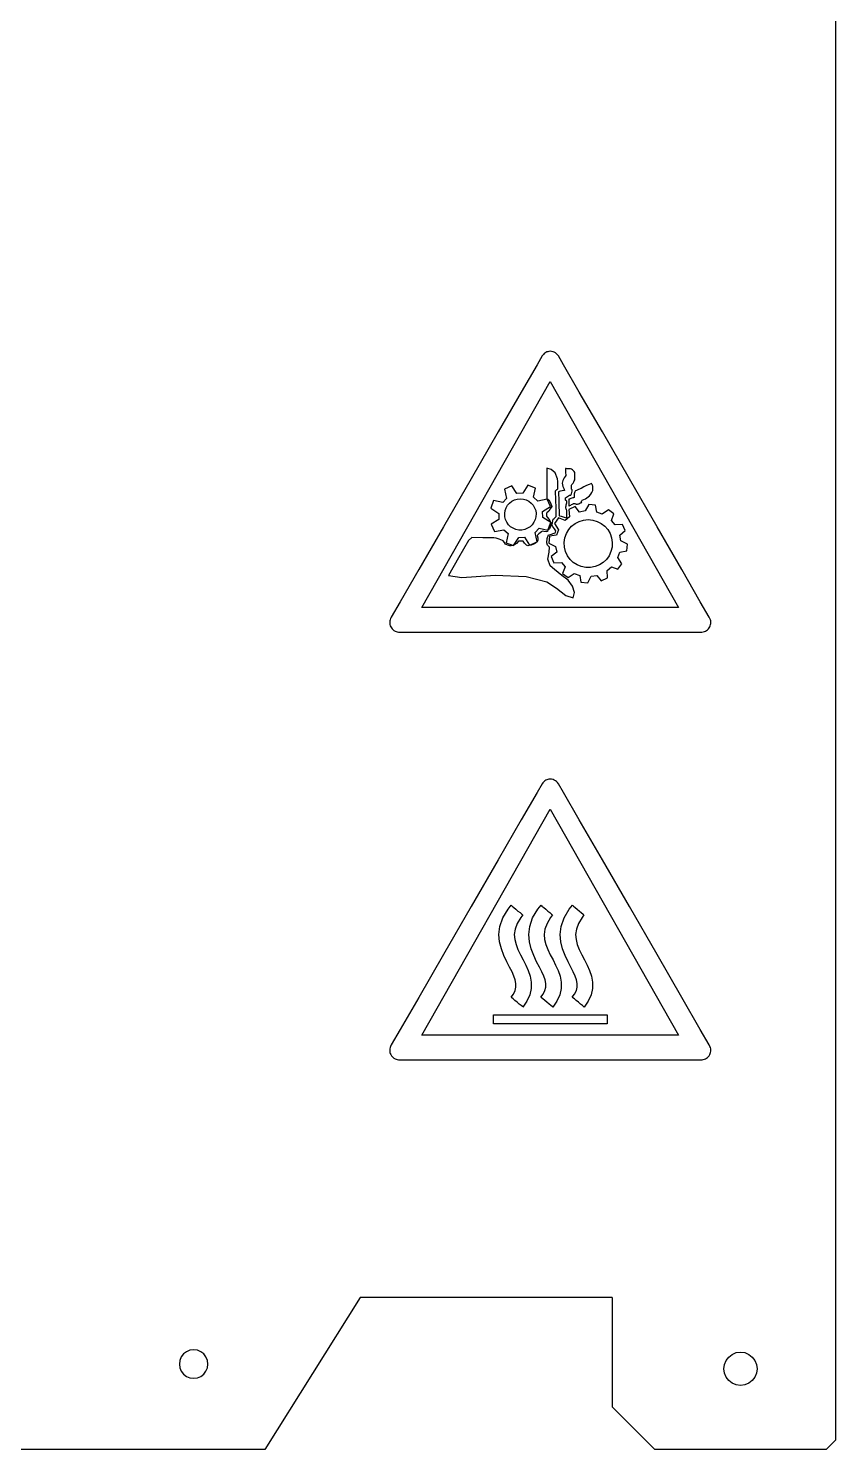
# Model space of a CAD drawing. Header units: metres. Extents: x 1010 to 1354, y 2481 to 2780.
# Drawn here: x 1269 to 1353.8, y 2481.2 to 2630.7 of the extents above; entities that cross this region are included whole.
import ezdxf

# ---------------------------------------------------------------- set-up
doc = ezdxf.new("R2010")
doc.units = ezdxf.units.M

msp = doc.modelspace()

# ---------------------------------------------------------------- linework, layer by layer
at = {"layer": 'COMPONENT3'}
for p, q in [((1321.69, 2536.28, 0), (1321.99, 2537.17, 0)), ((1321.99, 2537.17, 0), (1322.54, 2538.1, 0)), ((1322.54, 2538.1, 0), (1322.87, 2538.5, 0)), ((1322.87, 2538.5, 0), (1322.97, 2538.41, 0)), ((1322.97, 2538.41, 0), (1323.15, 2538.27, 0)), ((1323.15, 2538.27, 0), (1323.36, 2538.09, 0)), ((1323.36, 2538.09, 0), (1323.59, 2537.9, 0)), ((1323.88, 2537.2, 0), (1323.5, 2536.58, 0)), ((1323.59, 2537.9, 0), (1323.81, 2537.73, 0)), ((1323.81, 2537.73, 0), (1323.98, 2537.58, 0)), ((1324.08, 2537.5, 0), (1323.88, 2537.2, 0)), ((1323.98, 2537.58, 0), (1324.08, 2537.5, 0)), ((1321.59, 2535.44, 0), (1321.69, 2536.28, 0)), ((1323.28, 2535.99, 0), (1323.2, 2535.44, 0)), ((1323.5, 2536.58, 0), (1323.28, 2535.99, 0)), ((1321.65, 2534.65, 0), (1321.59, 2535.44, 0)), ((1321.83, 2533.91, 0), (1321.65, 2534.65, 0)), ((1323.2, 2535.44, 0), (1323.24, 2534.9, 0)), ((1323.24, 2534.9, 0), (1323.38, 2534.37, 0)), ((1323.38, 2534.37, 0), (1323.59, 2533.84, 0)), ((1322.1, 2533.22, 0), (1321.83, 2533.91, 0)), ((1322.41, 2532.57, 0), (1322.1, 2533.22, 0)), ((1322.71, 2532, 0), (1322.41, 2532.57, 0)), ((1323.59, 2533.84, 0), (1323.85, 2533.3, 0)), ((1323.85, 2533.3, 0), (1324.14, 2532.75, 0)), ((1324.14, 2532.75, 0), (1324.41, 2532.2, 0)), ((1322.95, 2531.5, 0), (1322.71, 2532, 0)), ((1323.15, 2531.06, 0), (1322.95, 2531.5, 0)), ((1324.41, 2532.2, 0), (1324.67, 2531.63, 0)), ((1324.67, 2531.63, 0), (1324.87, 2531.03, 0)), ((1323.3, 2530.65, 0), (1323.15, 2531.06, 0)), ((1323.28, 2529.53, 0), (1323.37, 2529.89, 0)), ((1323.37, 2530.26, 0), (1323.3, 2530.65, 0)), ((1323.37, 2529.89, 0), (1323.37, 2530.26, 0)), ((1324.99, 2529.76, 0), (1324.84, 2529.09, 0)), ((1324.87, 2531.03, 0), (1324.98, 2530.41, 0)), ((1324.98, 2530.41, 0), (1324.99, 2529.76, 0)), ((1322.86, 2528.83, 0), (1323.1, 2529.16, 0)), ((1322.92, 2528.78, 0), (1322.86, 2528.83, 0)), ((1323.07, 2528.65, 0), (1322.92, 2528.78, 0)), ((1323.27, 2528.49, 0), (1323.07, 2528.65, 0)), ((1323.1, 2529.16, 0), (1323.28, 2529.53, 0)), ((1323.49, 2528.3, 0), (1323.27, 2528.49, 0)), ((1323.72, 2528.11, 0), (1323.49, 2528.3, 0)), ((1323.91, 2527.95, 0), (1323.72, 2528.11, 0)), ((1324.53, 2528.4, 0), (1324.1, 2527.79, 0)), ((1324.84, 2529.09, 0), (1324.53, 2528.4, 0)), ((1324.05, 2527.84, 0), (1323.91, 2527.95, 0)), ((1324.1, 2527.79, 0), (1324.05, 2527.84, 0))]:
    msp.add_line(p, q, dxfattribs=at)
at = {"layer": 'COMPONENT4'}
for p, q in [((1325, 2536.28, 0), (1325.3, 2537.17, 0)), ((1325.3, 2537.17, 0), (1325.84, 2538.1, 0)), ((1325.84, 2538.1, 0), (1326.18, 2538.5, 0)), ((1326.18, 2538.5, 0), (1326.28, 2538.41, 0)), ((1326.28, 2538.41, 0), (1326.45, 2538.27, 0)), ((1326.45, 2538.27, 0), (1326.67, 2538.09, 0)), ((1326.67, 2538.09, 0), (1326.9, 2537.9, 0)), ((1327.19, 2537.2, 0), (1326.81, 2536.58, 0)), ((1326.9, 2537.9, 0), (1327.11, 2537.73, 0)), ((1327.11, 2537.73, 0), (1327.29, 2537.58, 0)), ((1327.39, 2537.5, 0), (1327.19, 2537.2, 0)), ((1327.29, 2537.58, 0), (1327.39, 2537.5, 0)), ((1324.89, 2535.44, 0), (1325, 2536.28, 0)), ((1326.59, 2535.99, 0), (1326.51, 2535.44, 0)), ((1326.81, 2536.58, 0), (1326.59, 2535.99, 0)), ((1324.96, 2534.65, 0), (1324.89, 2535.44, 0)), ((1325.14, 2533.91, 0), (1324.96, 2534.65, 0)), ((1326.51, 2535.44, 0), (1326.55, 2534.9, 0)), ((1326.55, 2534.9, 0), (1326.68, 2534.37, 0)), ((1326.68, 2534.37, 0), (1326.89, 2533.84, 0)), ((1325.4, 2533.22, 0), (1325.14, 2533.91, 0)), ((1325.71, 2532.57, 0), (1325.4, 2533.22, 0)), ((1326.01, 2532, 0), (1325.71, 2532.57, 0)), ((1326.89, 2533.84, 0), (1327.16, 2533.3, 0)), ((1327.16, 2533.3, 0), (1327.44, 2532.75, 0)), ((1327.44, 2532.75, 0), (1327.72, 2532.2, 0)), ((1326.26, 2531.5, 0), (1326.01, 2532, 0)), ((1326.46, 2531.06, 0), (1326.26, 2531.5, 0)), ((1327.72, 2532.2, 0), (1327.97, 2531.63, 0)), ((1327.97, 2531.63, 0), (1328.17, 2531.03, 0)), ((1326.6, 2530.65, 0), (1326.46, 2531.06, 0)), ((1326.59, 2529.53, 0), (1326.67, 2529.89, 0)), ((1326.68, 2530.26, 0), (1326.6, 2530.65, 0)), ((1326.67, 2529.89, 0), (1326.68, 2530.26, 0)), ((1328.29, 2529.76, 0), (1328.15, 2529.09, 0)), ((1328.17, 2531.03, 0), (1328.29, 2530.41, 0)), ((1328.29, 2530.41, 0), (1328.29, 2529.76, 0)), ((1326.16, 2528.83, 0), (1326.4, 2529.16, 0)), ((1326.23, 2528.78, 0), (1326.16, 2528.83, 0)), ((1326.38, 2528.65, 0), (1326.23, 2528.78, 0)), ((1326.57, 2528.49, 0), (1326.38, 2528.65, 0)), ((1326.4, 2529.16, 0), (1326.59, 2529.53, 0)), ((1326.8, 2528.3, 0), (1326.57, 2528.49, 0)), ((1327.02, 2528.11, 0), (1326.8, 2528.3, 0)), ((1327.22, 2527.95, 0), (1327.02, 2528.11, 0)), ((1327.84, 2528.4, 0), (1327.4, 2527.79, 0)), ((1328.15, 2529.09, 0), (1327.84, 2528.4, 0)), ((1327.35, 2527.84, 0), (1327.22, 2527.95, 0)), ((1327.4, 2527.79, 0), (1327.35, 2527.84, 0))]:
    msp.add_line(p, q, dxfattribs=at)
at = {"layer": 'COMPONENT7'}
for p, q in [((1318.55, 2536.28, 0), (1318.85, 2537.17, 0)), ((1318.85, 2537.17, 0), (1319.4, 2538.1, 0)), ((1319.4, 2538.1, 0), (1319.73, 2538.5, 0)), ((1319.73, 2538.5, 0), (1319.84, 2538.41, 0)), ((1319.84, 2538.41, 0), (1320.01, 2538.27, 0)), ((1320.01, 2538.27, 0), (1320.23, 2538.09, 0)), ((1320.23, 2538.09, 0), (1320.45, 2537.9, 0)), ((1320.75, 2537.2, 0), (1320.36, 2536.58, 0)), ((1320.45, 2537.9, 0), (1320.67, 2537.73, 0)), ((1320.67, 2537.73, 0), (1320.84, 2537.58, 0)), ((1320.95, 2537.5, 0), (1320.75, 2537.2, 0)), ((1320.84, 2537.58, 0), (1320.95, 2537.5, 0)), ((1318.45, 2535.44, 0), (1318.55, 2536.28, 0)), ((1320.14, 2535.99, 0), (1320.06, 2535.44, 0)), ((1320.36, 2536.58, 0), (1320.14, 2535.99, 0)), ((1318.51, 2534.65, 0), (1318.45, 2535.44, 0)), ((1318.7, 2533.91, 0), (1318.51, 2534.65, 0)), ((1320.06, 2535.44, 0), (1320.1, 2534.9, 0)), ((1320.1, 2534.9, 0), (1320.24, 2534.37, 0)), ((1320.24, 2534.37, 0), (1320.45, 2533.84, 0)), ((1318.96, 2533.22, 0), (1318.7, 2533.91, 0)), ((1319.27, 2532.57, 0), (1318.96, 2533.22, 0)), ((1319.57, 2532, 0), (1319.27, 2532.57, 0)), ((1320.45, 2533.84, 0), (1320.71, 2533.3, 0)), ((1320.71, 2533.3, 0), (1321, 2532.75, 0)), ((1321, 2532.75, 0), (1321.28, 2532.2, 0)), ((1319.82, 2531.5, 0), (1319.57, 2532, 0)), ((1320.02, 2531.06, 0), (1319.82, 2531.5, 0)), ((1321.28, 2532.2, 0), (1321.53, 2531.63, 0)), ((1321.53, 2531.63, 0), (1321.73, 2531.03, 0)), ((1320.16, 2530.65, 0), (1320.02, 2531.06, 0)), ((1320.14, 2529.53, 0), (1320.23, 2529.89, 0)), ((1320.23, 2530.26, 0), (1320.16, 2530.65, 0)), ((1320.23, 2529.89, 0), (1320.23, 2530.26, 0)), ((1321.85, 2529.76, 0), (1321.71, 2529.09, 0)), ((1321.73, 2531.03, 0), (1321.84, 2530.41, 0)), ((1321.84, 2530.41, 0), (1321.85, 2529.76, 0)), ((1319.72, 2528.83, 0), (1319.96, 2529.16, 0)), ((1319.79, 2528.78, 0), (1319.72, 2528.83, 0)), ((1319.93, 2528.65, 0), (1319.79, 2528.78, 0)), ((1320.13, 2528.49, 0), (1319.93, 2528.65, 0)), ((1319.96, 2529.16, 0), (1320.14, 2529.53, 0)), ((1320.36, 2528.3, 0), (1320.13, 2528.49, 0)), ((1320.58, 2528.11, 0), (1320.36, 2528.3, 0)), ((1320.77, 2527.95, 0), (1320.58, 2528.11, 0)), ((1321.39, 2528.4, 0), (1320.96, 2527.79, 0)), ((1321.71, 2529.09, 0), (1321.39, 2528.4, 0)), ((1320.91, 2527.84, 0), (1320.77, 2527.95, 0)), ((1320.96, 2527.79, 0), (1320.91, 2527.84, 0))]:
    msp.add_line(p, q, dxfattribs=at)
at = {"layer": 'GROUP0'}
for p, q in [((1353.84, 2779.25, 0), (1353.84, 2482.25, 0)), ((1322.99, 2551.29, 0), (1322.45, 2550.36, 0)), ((1323.05, 2551.38, 0), (1322.99, 2551.29, 0)), ((1323.12, 2551.46, 0), (1323.05, 2551.38, 0)), ((1323.2, 2551.54, 0), (1323.12, 2551.46, 0)), ((1323.28, 2551.6, 0), (1323.2, 2551.54, 0)), ((1323.38, 2551.66, 0), (1323.28, 2551.6, 0)), ((1323.48, 2551.71, 0), (1323.38, 2551.66, 0)), ((1323.58, 2551.74, 0), (1323.48, 2551.71, 0)), ((1323.69, 2551.76, 0), (1323.58, 2551.74, 0)), ((1323.85, 2551.78, 0), (1323.69, 2551.76, 0)), ((1323.99, 2551.77, 0), (1323.85, 2551.78, 0)), ((1324.14, 2551.73, 0), (1323.99, 2551.77, 0)), ((1324.27, 2551.68, 0), (1324.14, 2551.73, 0)), ((1324.4, 2551.61, 0), (1324.27, 2551.68, 0)), ((1324.51, 2551.52, 0), (1324.4, 2551.61, 0)), ((1324.61, 2551.41, 0), (1324.51, 2551.52, 0)), ((1324.7, 2551.29, 0), (1324.61, 2551.41, 0)), ((1325.24, 2550.36, 0), (1324.7, 2551.29, 0)), ((1322.45, 2550.36, 0), (1320.8, 2547.49, 0)), ((1326.89, 2547.49, 0), (1325.24, 2550.36, 0)), ((1310.33, 2524.83, 0), (1323.84, 2548.6, 0)), ((1323.84, 2548.6, 0), (1337.34, 2524.83, 0)), ((1320.8, 2547.49, 0), (1318.37, 2543.29, 0)), ((1329.32, 2543.29, 0), (1326.89, 2547.49, 0)), ((1318.37, 2543.29, 0), (1315.53, 2538.36, 0)), ((1332.16, 2538.36, 0), (1329.32, 2543.29, 0)), ((1315.53, 2538.36, 0), (1312.62, 2533.33, 0)), ((1335.07, 2533.33, 0), (1332.16, 2538.36, 0)), ((1312.62, 2533.33, 0), (1310.01, 2528.81, 0)), ((1337.67, 2528.81, 0), (1335.07, 2533.33, 0)), ((1310.01, 2528.81, 0), (1308.06, 2525.43, 0)), ((1339.62, 2525.43, 0), (1337.67, 2528.81, 0)), ((1317.87, 2526.03, 0), (1317.87, 2526.98, 0)), ((1317.87, 2526.98, 0), (1329.81, 2526.98, 0)), ((1329.81, 2526.98, 0), (1329.81, 2526.03, 0)), ((1308.06, 2525.43, 0), (1307.12, 2523.81, 0)), ((1329.81, 2526.03, 0), (1317.87, 2526.03, 0)), ((1340.56, 2523.81, 0), (1339.62, 2525.43, 0)), ((1307.04, 2523.66, 0), (1307, 2523.54, 0)), ((1307.12, 2523.81, 0), (1307.04, 2523.66, 0)), ((1337.34, 2524.83, 0), (1310.33, 2524.83, 0)), ((1340.64, 2523.66, 0), (1340.56, 2523.81, 0)), ((1340.69, 2523.54, 0), (1340.64, 2523.66, 0)), ((1306.97, 2523.41, 0), (1306.96, 2523.28, 0)), ((1306.96, 2523.28, 0), (1306.96, 2523.16, 0)), ((1306.96, 2523.16, 0), (1306.98, 2523.03, 0)), ((1307, 2523.54, 0), (1306.97, 2523.41, 0)), ((1306.98, 2523.03, 0), (1307.02, 2522.91, 0)), ((1307.02, 2522.91, 0), (1307.07, 2522.79, 0)), ((1307.07, 2522.79, 0), (1307.14, 2522.68, 0)), ((1307.14, 2522.68, 0), (1307.22, 2522.58, 0)), ((1307.22, 2522.58, 0), (1307.31, 2522.49, 0)), ((1307.31, 2522.49, 0), (1307.41, 2522.41, 0)), ((1307.41, 2522.41, 0), (1307.52, 2522.35, 0)), ((1307.52, 2522.35, 0), (1307.64, 2522.3, 0)), ((1307.64, 2522.3, 0), (1307.76, 2522.27, 0)), ((1307.76, 2522.27, 0), (1307.89, 2522.25, 0)), ((1307.89, 2522.25, 0), (1308.38, 2522.25, 0)), ((1308.38, 2522.25, 0), (1311.01, 2522.25, 0)), ((1311.01, 2522.25, 0), (1315.43, 2522.25, 0)), ((1315.43, 2522.25, 0), (1320.92, 2522.25, 0)), ((1320.92, 2522.25, 0), (1326.77, 2522.25, 0)), ((1326.77, 2522.25, 0), (1332.26, 2522.25, 0)), ((1332.26, 2522.25, 0), (1336.68, 2522.25, 0)), ((1336.68, 2522.25, 0), (1339.31, 2522.25, 0)), ((1339.31, 2522.25, 0), (1339.8, 2522.25, 0)), ((1339.8, 2522.25, 0), (1339.92, 2522.27, 0)), ((1339.92, 2522.27, 0), (1340.05, 2522.3, 0)), ((1340.05, 2522.3, 0), (1340.17, 2522.35, 0)), ((1340.17, 2522.35, 0), (1340.28, 2522.41, 0)), ((1340.28, 2522.41, 0), (1340.38, 2522.49, 0)), ((1340.38, 2522.49, 0), (1340.47, 2522.58, 0)), ((1340.47, 2522.58, 0), (1340.55, 2522.68, 0)), ((1340.55, 2522.68, 0), (1340.62, 2522.79, 0)), ((1340.62, 2522.79, 0), (1340.67, 2522.91, 0)), ((1340.67, 2522.91, 0), (1340.71, 2523.03, 0)), ((1340.72, 2523.41, 0), (1340.69, 2523.54, 0)), ((1340.71, 2523.03, 0), (1340.73, 2523.16, 0)), ((1340.73, 2523.28, 0), (1340.72, 2523.41, 0)), ((1340.73, 2523.16, 0), (1340.73, 2523.28, 0)), ((1303.84, 2497.25, 0), (1293.84, 2481.25, 0)), ((1330.34, 2497.25, 0), (1303.84, 2497.25, 0)), ((1330.34, 2497.25, 0), (1330.34, 2485.74, 0)), ((1285.04, 2490.99, 0), (1284.89, 2490.63, 0)), ((1285.28, 2491.3, 0), (1285.04, 2490.99, 0)), ((1285.59, 2491.54, 0), (1285.28, 2491.3, 0)), ((1285.95, 2491.69, 0), (1285.59, 2491.54, 0)), ((1286.34, 2491.74, 0), (1285.95, 2491.69, 0)), ((1286.73, 2491.69, 0), (1286.34, 2491.74, 0)), ((1287.09, 2491.54, 0), (1286.73, 2491.69, 0)), ((1287.4, 2491.3, 0), (1287.09, 2491.54, 0)), ((1287.64, 2490.99, 0), (1287.4, 2491.3, 0)), ((1287.79, 2490.63, 0), (1287.64, 2490.99, 0)), ((1342.33, 2490.62, 0), (1342.61, 2490.98, 0)), ((1342.61, 2490.98, 0), (1342.97, 2491.26, 0)), ((1342.97, 2491.26, 0), (1343.39, 2491.44, 0)), ((1343.39, 2491.44, 0), (1343.84, 2491.49, 0)), ((1343.84, 2491.49, 0), (1344.3, 2491.44, 0)), ((1344.3, 2491.44, 0), (1344.72, 2491.26, 0)), ((1344.72, 2491.26, 0), (1345.08, 2490.98, 0)), ((1345.08, 2490.98, 0), (1345.36, 2490.62, 0)), ((1284.89, 2490.63, 0), (1284.84, 2490.24, 0)), ((1284.84, 2490.24, 0), (1284.89, 2489.85, 0)), ((1284.89, 2489.85, 0), (1285.04, 2489.49, 0)), ((1285.04, 2489.49, 0), (1285.28, 2489.18, 0)), ((1287.4, 2489.18, 0), (1287.64, 2489.49, 0)), ((1287.64, 2489.49, 0), (1287.79, 2489.85, 0)), ((1287.84, 2490.24, 0), (1287.79, 2490.63, 0)), ((1287.79, 2489.85, 0), (1287.84, 2490.24, 0)), ((1342.09, 2489.74, 0), (1342.15, 2490.2, 0)), ((1342.15, 2489.29, 0), (1342.09, 2489.74, 0)), ((1342.15, 2490.2, 0), (1342.33, 2490.62, 0)), ((1342.33, 2488.87, 0), (1342.15, 2489.29, 0)), ((1345.36, 2490.62, 0), (1345.54, 2490.2, 0)), ((1345.54, 2489.29, 0), (1345.36, 2488.87, 0)), ((1345.54, 2490.2, 0), (1345.59, 2489.74, 0)), ((1345.59, 2489.74, 0), (1345.54, 2489.29, 0)), ((1285.28, 2489.18, 0), (1285.59, 2488.94, 0)), ((1285.59, 2488.94, 0), (1285.95, 2488.79, 0)), ((1285.95, 2488.79, 0), (1286.34, 2488.74, 0)), ((1286.34, 2488.74, 0), (1286.73, 2488.79, 0)), ((1286.73, 2488.79, 0), (1287.09, 2488.94, 0)), ((1287.09, 2488.94, 0), (1287.4, 2489.18, 0)), ((1342.61, 2488.51, 0), (1342.33, 2488.87, 0)), ((1342.97, 2488.23, 0), (1342.61, 2488.51, 0)), ((1343.39, 2488.05, 0), (1342.97, 2488.23, 0)), ((1343.84, 2487.99, 0), (1343.39, 2488.05, 0)), ((1344.3, 2488.05, 0), (1343.84, 2487.99, 0)), ((1344.72, 2488.23, 0), (1344.3, 2488.05, 0)), ((1345.08, 2488.51, 0), (1344.72, 2488.23, 0)), ((1345.36, 2488.87, 0), (1345.08, 2488.51, 0)), ((1330.34, 2485.74, 0), (1334.84, 2481.25, 0)), ((1353.84, 2482.25, 0), (1352.84, 2481.25, 0)), ((1293.84, 2481.25, 0), (1066.84, 2481.24, 0)), ((1352.84, 2481.25, 0), (1334.84, 2481.25, 0))]:
    msp.add_line(p, q, dxfattribs=at)
at = {"layer": 'GROUP1'}
for p, q in [((1322.45, 2595.36, 0), (1320.8, 2592.49, 0)), ((1322.99, 2596.29, 0), (1322.45, 2595.36, 0)), ((1323.05, 2596.38, 0), (1322.99, 2596.29, 0)), ((1323.12, 2596.46, 0), (1323.05, 2596.38, 0)), ((1323.2, 2596.54, 0), (1323.12, 2596.46, 0)), ((1323.28, 2596.6, 0), (1323.2, 2596.54, 0)), ((1323.38, 2596.66, 0), (1323.28, 2596.6, 0)), ((1323.48, 2596.71, 0), (1323.38, 2596.66, 0)), ((1323.58, 2596.74, 0), (1323.48, 2596.71, 0)), ((1323.69, 2596.76, 0), (1323.58, 2596.74, 0)), ((1323.85, 2596.78, 0), (1323.69, 2596.76, 0)), ((1323.99, 2596.77, 0), (1323.85, 2596.78, 0)), ((1324.14, 2596.73, 0), (1323.99, 2596.77, 0)), ((1324.27, 2596.68, 0), (1324.14, 2596.73, 0)), ((1324.4, 2596.61, 0), (1324.27, 2596.68, 0)), ((1324.51, 2596.52, 0), (1324.4, 2596.61, 0)), ((1324.61, 2596.41, 0), (1324.51, 2596.52, 0)), ((1324.7, 2596.29, 0), (1324.61, 2596.41, 0)), ((1325.24, 2595.36, 0), (1324.7, 2596.29, 0)), ((1326.89, 2592.49, 0), (1325.24, 2595.36, 0)), ((1310.33, 2569.83, 0), (1323.84, 2593.6, 0)), ((1320.8, 2592.49, 0), (1318.37, 2588.29, 0)), ((1323.84, 2593.6, 0), (1337.34, 2569.83, 0)), ((1329.32, 2588.29, 0), (1326.89, 2592.49, 0)), ((1318.37, 2588.29, 0), (1315.52, 2583.36, 0)), ((1332.16, 2583.36, 0), (1329.32, 2588.29, 0)), ((1323.95, 2584.33, 0), (1323.48, 2584.5, 0)), ((1323.48, 2584.5, 0), (1323.48, 2583.68, 0)), ((1323.48, 2583.68, 0), (1323.48, 2582.15, 0)), ((1324.37, 2583.98, 0), (1323.95, 2584.33, 0)), ((1324.62, 2583.36, 0), (1324.37, 2583.98, 0)), ((1325.32, 2583.48, 0), (1325.25, 2583.34, 0)), ((1325.4, 2583.6, 0), (1325.32, 2583.48, 0)), ((1325.47, 2583.7, 0), (1325.4, 2583.6, 0)), ((1325.5, 2584.44, 0), (1325.45, 2584.44, 0)), ((1325.45, 2584.44, 0), (1325.45, 2584.37, 0)), ((1325.45, 2584.37, 0), (1325.46, 2584.2, 0)), ((1325.46, 2584.2, 0), (1325.46, 2583.99, 0)), ((1325.46, 2583.99, 0), (1325.47, 2583.8, 0)), ((1325.47, 2583.8, 0), (1325.47, 2583.7, 0)), ((1325.62, 2584.43, 0), (1325.5, 2584.44, 0)), ((1325.76, 2584.42, 0), (1325.62, 2584.43, 0)), ((1325.89, 2584.41, 0), (1325.76, 2584.42, 0)), ((1325.96, 2584.4, 0), (1325.89, 2584.41, 0)), ((1326.07, 2584.37, 0), (1325.96, 2584.4, 0)), ((1326.19, 2584.3, 0), (1326.07, 2584.37, 0)), ((1326.29, 2584.22, 0), (1326.19, 2584.3, 0)), ((1326.36, 2584.13, 0), (1326.29, 2584.22, 0)), ((1326.41, 2584.03, 0), (1326.36, 2584.13, 0)), ((1326.43, 2583.96, 0), (1326.41, 2584.03, 0)), ((1326.43, 2583.84, 0), (1326.43, 2583.96, 0)), ((1326.43, 2583.66, 0), (1326.43, 2583.84, 0)), ((1326.43, 2583.46, 0), (1326.43, 2583.66, 0)), ((1326.43, 2583.32, 0), (1326.43, 2583.46, 0)), ((1315.52, 2583.36, 0), (1312.62, 2578.33, 0)), ((1319.81, 2582.62, 0), (1319.04, 2582.29, 0)), ((1319.04, 2582.29, 0), (1319.25, 2581.29, 0)), ((1320.34, 2581.82, 0), (1319.81, 2582.62, 0)), ((1321.5, 2582.68, 0), (1320.95, 2581.84, 0)), ((1322.29, 2582.38, 0), (1321.5, 2582.68, 0)), ((1322.08, 2581.42, 0), (1322.29, 2582.38, 0)), ((1323.48, 2582.15, 0), (1323.48, 2581.29, 0)), ((1324.4, 2581.9, 0), (1324.41, 2582.1, 0)), ((1324.42, 2581.33, 0), (1324.4, 2581.9, 0)), ((1324.41, 2582.1, 0), (1324.52, 2582.23, 0)), ((1324.52, 2582.23, 0), (1324.65, 2582.32, 0)), ((1324.63, 2583.09, 0), (1324.62, 2583.36, 0)), ((1324.64, 2582.61, 0), (1324.63, 2583.09, 0)), ((1324.65, 2582.32, 0), (1324.64, 2582.61, 0)), ((1324.77, 2582.02, 0), (1324.7, 2582, 0)), ((1324.7, 2582, 0), (1324.71, 2581.79, 0)), ((1324.92, 2582.06, 0), (1324.77, 2582.02, 0)), ((1325.1, 2582.1, 0), (1324.92, 2582.06, 0)), ((1325.25, 2582.13, 0), (1325.1, 2582.1, 0)), ((1325.12, 2583.06, 0), (1325.11, 2582.89, 0)), ((1325.11, 2582.89, 0), (1325.14, 2582.72, 0)), ((1325.18, 2583.2, 0), (1325.12, 2583.06, 0)), ((1325.14, 2582.72, 0), (1325.18, 2582.56, 0)), ((1325.25, 2583.34, 0), (1325.18, 2583.2, 0)), ((1325.18, 2582.56, 0), (1325.23, 2582.41, 0)), ((1325.23, 2582.41, 0), (1325.29, 2582.26, 0)), ((1325.34, 2582.15, 0), (1325.25, 2582.13, 0)), ((1325.29, 2582.26, 0), (1325.34, 2582.15, 0)), ((1326.07, 2581.8, 0), (1326.11, 2581.94, 0)), ((1326.09, 2582.71, 0), (1326.1, 2582.76, 0)), ((1326.09, 2582.61, 0), (1326.09, 2582.71, 0)), ((1326.09, 2582.48, 0), (1326.09, 2582.61, 0)), ((1326.09, 2582.36, 0), (1326.09, 2582.48, 0)), ((1326.09, 2582.28, 0), (1326.09, 2582.36, 0)), ((1326.13, 2582.22, 0), (1326.09, 2582.28, 0)), ((1326.1, 2582.76, 0), (1326.19, 2582.83, 0)), ((1326.11, 2581.94, 0), (1326.14, 2582.07, 0)), ((1326.16, 2582.15, 0), (1326.13, 2582.22, 0)), ((1326.14, 2582.07, 0), (1326.16, 2582.15, 0)), ((1326.19, 2582.83, 0), (1326.26, 2582.92, 0)), ((1326.26, 2582.92, 0), (1326.32, 2583.03, 0)), ((1326.32, 2583.03, 0), (1326.37, 2583.14, 0)), ((1326.37, 2583.14, 0), (1326.42, 2583.25, 0)), ((1326.41, 2581.99, 0), (1326.38, 2581.89, 0)), ((1326.45, 2582.07, 0), (1326.41, 2581.99, 0)), ((1326.42, 2583.25, 0), (1326.43, 2583.32, 0)), ((1326.49, 2582.1, 0), (1326.45, 2582.07, 0)), ((1326.6, 2582.14, 0), (1326.49, 2582.1, 0)), ((1326.81, 2582.24, 0), (1326.6, 2582.14, 0)), ((1327.08, 2582.36, 0), (1326.81, 2582.24, 0)), ((1327.38, 2582.51, 0), (1327.08, 2582.36, 0)), ((1327.67, 2582.65, 0), (1327.38, 2582.51, 0)), ((1327.93, 2582.77, 0), (1327.67, 2582.65, 0)), ((1328.1, 2582.85, 0), (1327.93, 2582.77, 0)), ((1328.17, 2582.89, 0), (1328.1, 2582.85, 0)), ((1328.11, 2581.74, 0), (1328.23, 2581.94, 0)), ((1328.19, 2582.84, 0), (1328.17, 2582.89, 0)), ((1328.22, 2582.8, 0), (1328.19, 2582.84, 0)), ((1328.24, 2582.75, 0), (1328.22, 2582.8, 0)), ((1328.23, 2581.94, 0), (1328.32, 2582.14, 0)), ((1328.27, 2582.7, 0), (1328.24, 2582.75, 0)), ((1328.3, 2582.65, 0), (1328.27, 2582.7, 0)), ((1328.32, 2582.59, 0), (1328.3, 2582.65, 0)), ((1328.32, 2582.54, 0), (1328.32, 2582.59, 0)), ((1328.32, 2582.47, 0), (1328.32, 2582.54, 0)), ((1328.32, 2582.38, 0), (1328.32, 2582.47, 0)), ((1328.32, 2582.3, 0), (1328.32, 2582.38, 0)), ((1328.32, 2582.22, 0), (1328.32, 2582.3, 0)), ((1328.32, 2582.14, 0), (1328.32, 2582.22, 0)), ((1335.07, 2578.33, 0), (1332.16, 2583.36, 0)), ((1317.88, 2581.07, 0), (1317.58, 2580.26, 0)), ((1318.84, 2580.86, 0), (1317.88, 2581.07, 0)), ((1319.25, 2581.29, 0), (1318.84, 2580.86, 0)), ((1319.2, 2580.32, 0), (1319.35, 2580.59, 0)), ((1319.35, 2580.59, 0), (1319.55, 2580.82, 0)), ((1319.55, 2580.82, 0), (1319.79, 2581.01, 0)), ((1319.79, 2581.01, 0), (1320.07, 2581.15, 0)), ((1320.07, 2581.15, 0), (1320.37, 2581.24, 0)), ((1320.95, 2581.84, 0), (1320.34, 2581.82, 0)), ((1320.37, 2581.24, 0), (1320.69, 2581.27, 0)), ((1320.69, 2581.27, 0), (1321.02, 2581.24, 0)), ((1321.02, 2581.24, 0), (1321.32, 2581.15, 0)), ((1321.32, 2581.15, 0), (1321.6, 2581.01, 0)), ((1321.6, 2581.01, 0), (1321.84, 2580.82, 0)), ((1321.84, 2580.82, 0), (1322.05, 2580.59, 0)), ((1322.05, 2580.59, 0), (1322.2, 2580.32, 0)), ((1322.53, 2581.01, 0), (1322.08, 2581.42, 0)), ((1323.52, 2581.22, 0), (1322.53, 2581.01, 0)), ((1323.04, 2579.92, 0), (1323.86, 2580.45, 0)), ((1323.48, 2581.29, 0), (1323.71, 2581.16, 0)), ((1323.86, 2580.45, 0), (1323.52, 2581.22, 0)), ((1323.71, 2581.16, 0), (1323.87, 2580.85, 0)), ((1324, 2580.47, 0), (1323.85, 2580.2, 0)), ((1323.87, 2580.85, 0), (1324, 2580.47, 0)), ((1324.45, 2580.15, 0), (1324.42, 2581.33, 0)), ((1324.71, 2581.79, 0), (1324.73, 2581.22, 0)), ((1324.73, 2581.22, 0), (1324.75, 2580.51, 0)), ((1324.75, 2580.51, 0), (1324.77, 2579.87, 0)), ((1325.43, 2581.13, 0), (1325.44, 2581.23, 0)), ((1325.47, 2581.1, 0), (1325.43, 2581.13, 0)), ((1325.44, 2581.23, 0), (1325.45, 2581.3, 0)), ((1325.45, 2581.35, 0), (1325.55, 2581.45, 0)), ((1325.45, 2581.3, 0), (1325.45, 2581.35, 0)), ((1325.51, 2581.07, 0), (1325.47, 2581.1, 0)), ((1325.47, 2580.42, 0), (1325.5, 2580.53, 0)), ((1325.47, 2580.35, 0), (1325.47, 2580.42, 0)), ((1325.5, 2580.53, 0), (1325.53, 2580.63, 0)), ((1325.58, 2581.02, 0), (1325.51, 2581.07, 0)), ((1325.53, 2580.63, 0), (1325.56, 2580.73, 0)), ((1325.55, 2581.45, 0), (1325.66, 2581.52, 0)), ((1325.56, 2580.73, 0), (1325.58, 2580.84, 0)), ((1325.59, 2580.96, 0), (1325.58, 2581.02, 0)), ((1325.58, 2580.84, 0), (1325.59, 2580.96, 0)), ((1325.66, 2581.52, 0), (1325.77, 2581.58, 0)), ((1325.77, 2581.58, 0), (1325.88, 2581.63, 0)), ((1325.8, 2581.22, 0), (1325.79, 2581.13, 0)), ((1325.79, 2581.13, 0), (1325.79, 2581.02, 0)), ((1325.79, 2581.02, 0), (1325.79, 2580.89, 0)), ((1325.79, 2580.89, 0), (1325.79, 2580.76, 0)), ((1325.79, 2580.76, 0), (1325.79, 2580.64, 0)), ((1325.79, 2580.64, 0), (1325.79, 2580.54, 0)), ((1325.79, 2580.54, 0), (1325.79, 2580.49, 0)), ((1325.79, 2580.49, 0), (1325.84, 2580.51, 0)), ((1325.85, 2581.24, 0), (1325.8, 2581.22, 0)), ((1326.46, 2580.45, 0), (1325.81, 2580.15, 0)), ((1325.84, 2580.51, 0), (1325.91, 2580.55, 0)), ((1325.93, 2581.26, 0), (1325.85, 2581.24, 0)), ((1325.88, 2581.63, 0), (1326.01, 2581.66, 0)), ((1325.91, 2580.55, 0), (1326, 2580.6, 0)), ((1326.02, 2581.29, 0), (1325.93, 2581.26, 0)), ((1326, 2580.6, 0), (1326.09, 2580.65, 0)), ((1326.01, 2581.66, 0), (1326.04, 2581.7, 0)), ((1326.12, 2581.33, 0), (1326.02, 2581.29, 0)), ((1326.04, 2581.7, 0), (1326.07, 2581.8, 0)), ((1326.09, 2580.65, 0), (1326.17, 2580.69, 0)), ((1326.21, 2581.36, 0), (1326.12, 2581.33, 0)), ((1326.17, 2580.69, 0), (1326.24, 2580.73, 0)), ((1326.29, 2581.38, 0), (1326.21, 2581.36, 0)), ((1326.24, 2580.73, 0), (1326.3, 2580.76, 0)), ((1326.35, 2581.41, 0), (1326.29, 2581.38, 0)), ((1326.3, 2580.76, 0), (1326.35, 2580.76, 0)), ((1326.36, 2581.77, 0), (1326.34, 2581.64, 0)), ((1326.34, 2581.64, 0), (1326.34, 2581.53, 0)), ((1326.34, 2581.53, 0), (1326.34, 2581.45, 0)), ((1326.34, 2581.45, 0), (1326.35, 2581.41, 0)), ((1326.35, 2580.76, 0), (1326.4, 2580.76, 0)), ((1326.38, 2581.89, 0), (1326.36, 2581.77, 0)), ((1326.4, 2580.76, 0), (1326.44, 2580.76, 0)), ((1326.44, 2580.76, 0), (1326.49, 2580.75, 0)), ((1326.93, 2579.87, 0), (1326.46, 2580.45, 0)), ((1326.49, 2580.75, 0), (1326.53, 2580.73, 0)), ((1326.53, 2580.73, 0), (1326.58, 2580.71, 0)), ((1326.58, 2580.71, 0), (1326.63, 2580.69, 0)), ((1326.63, 2580.69, 0), (1326.7, 2580.69, 0)), ((1326.7, 2580.69, 0), (1326.76, 2580.72, 0)), ((1326.76, 2580.72, 0), (1326.85, 2580.75, 0)), ((1326.85, 2580.75, 0), (1326.94, 2580.79, 0)), ((1326.94, 2580.79, 0), (1327.03, 2580.83, 0)), ((1327.03, 2580.83, 0), (1327.1, 2580.86, 0)), ((1327.1, 2580.86, 0), (1327.15, 2580.88, 0)), ((1327.14, 2581, 0), (1327.16, 2581.05, 0)), ((1327.14, 2580.93, 0), (1327.14, 2581, 0)), ((1327.15, 2580.88, 0), (1327.14, 2580.93, 0)), ((1327.16, 2581.05, 0), (1327.19, 2581.1, 0)), ((1327.19, 2581.1, 0), (1327.24, 2581.14, 0)), ((1327.24, 2581.14, 0), (1327.39, 2581.2, 0)), ((1327.39, 2581.2, 0), (1327.54, 2581.27, 0)), ((1327.89, 2580.67, 0), (1327.53, 2579.98, 0)), ((1327.54, 2581.27, 0), (1327.69, 2581.36, 0)), ((1327.69, 2581.36, 0), (1327.84, 2581.46, 0)), ((1327.84, 2581.46, 0), (1327.98, 2581.59, 0)), ((1328.6, 2580.6, 0), (1327.89, 2580.67, 0)), ((1327.98, 2581.59, 0), (1328.11, 2581.74, 0)), ((1328.73, 2579.87, 0), (1328.6, 2580.6, 0)), ((1317.58, 2580.26, 0), (1318.42, 2579.72, 0)), ((1318.44, 2579.1, 0), (1317.62, 2578.59, 0)), ((1318.42, 2579.72, 0), (1318.44, 2579.1, 0)), ((1319.05, 2579.71, 0), (1319.09, 2580.02, 0)), ((1319.06, 2579.38, 0), (1319.05, 2579.71, 0)), ((1319.14, 2579.07, 0), (1319.06, 2579.38, 0)), ((1319.09, 2580.02, 0), (1319.2, 2580.32, 0)), ((1319.27, 2578.79, 0), (1319.14, 2579.07, 0)), ((1322.26, 2579.07, 0), (1322.13, 2578.79, 0)), ((1322.2, 2580.32, 0), (1322.31, 2580.02, 0)), ((1322.34, 2579.38, 0), (1322.26, 2579.07, 0)), ((1322.31, 2580.02, 0), (1322.36, 2579.71, 0)), ((1322.36, 2579.71, 0), (1322.34, 2579.38, 0)), ((1323.07, 2579.31, 0), (1323.04, 2579.92, 0)), ((1323.92, 2578.76, 0), (1323.07, 2579.31, 0)), ((1323.47, 2579.78, 0), (1323.45, 2579.7, 0)), ((1323.45, 2579.7, 0), (1323.45, 2579.54, 0)), ((1323.45, 2579.54, 0), (1323.45, 2579.44, 0)), ((1323.45, 2579.44, 0), (1323.55, 2579.3, 0)), ((1323.68, 2579.96, 0), (1323.47, 2579.78, 0)), ((1323.55, 2579.3, 0), (1323.79, 2578.99, 0)), ((1323.85, 2580.2, 0), (1323.68, 2579.96, 0)), ((1323.79, 2578.99, 0), (1323.92, 2578.76, 0)), ((1324.08, 2578.73, 0), (1324.12, 2578.93, 0)), ((1324.12, 2578.93, 0), (1324.16, 2579.12, 0)), ((1324.16, 2579.12, 0), (1324.26, 2579.2, 0)), ((1324.26, 2579.2, 0), (1324.41, 2579.33, 0)), ((1324.7, 2579.25, 0), (1324.29, 2578.65, 0)), ((1324.41, 2579.33, 0), (1324.48, 2579.39, 0)), ((1324.48, 2579.39, 0), (1324.45, 2580.15, 0)), ((1325.4, 2578.99, 0), (1324.7, 2579.25, 0)), ((1324.77, 2579.87, 0), (1324.78, 2579.5, 0)), ((1324.78, 2579.5, 0), (1324.82, 2579.46, 0)), ((1324.82, 2579.46, 0), (1324.98, 2579.42, 0)), ((1324.98, 2579.42, 0), (1325.2, 2579.36, 0)), ((1325.2, 2579.36, 0), (1325.42, 2579.3, 0)), ((1325.86, 2579.36, 0), (1325.4, 2578.99, 0)), ((1325.42, 2579.3, 0), (1325.57, 2579.26, 0)), ((1325.48, 2580.27, 0), (1325.47, 2580.35, 0)), ((1325.5, 2580.19, 0), (1325.48, 2580.27, 0)), ((1325.54, 2580.11, 0), (1325.5, 2580.19, 0)), ((1325.59, 2580.03, 0), (1325.54, 2580.11, 0)), ((1325.57, 2579.26, 0), (1325.6, 2579.39, 0)), ((1325.6, 2579.97, 0), (1325.59, 2580.03, 0)), ((1325.6, 2579.8, 0), (1325.6, 2579.97, 0)), ((1325.6, 2579.59, 0), (1325.6, 2579.8, 0)), ((1325.6, 2579.39, 0), (1325.6, 2579.59, 0)), ((1325.81, 2580.15, 0), (1325.86, 2579.36, 0)), ((1326.88, 2578.89, 0), (1327.34, 2579.03, 0)), ((1327.53, 2579.98, 0), (1326.93, 2579.87, 0)), ((1327.34, 2579.03, 0), (1327.83, 2579.08, 0)), ((1327.83, 2579.08, 0), (1328.33, 2579.03, 0)), ((1328.33, 2579.03, 0), (1328.79, 2578.89, 0)), ((1329.29, 2579.66, 0), (1328.73, 2579.87, 0)), ((1329.95, 2580.09, 0), (1329.29, 2579.66, 0)), ((1330.53, 2579.68, 0), (1329.95, 2580.09, 0)), ((1330.27, 2578.99, 0), (1330.53, 2579.68, 0)), ((1330.66, 2578.52, 0), (1330.27, 2578.99, 0)), ((1312.62, 2578.33, 0), (1310.01, 2573.81, 0)), ((1317.62, 2578.59, 0), (1317.97, 2577.81, 0)), ((1317.97, 2577.81, 0), (1318.95, 2578.01, 0)), ((1318.95, 2578.01, 0), (1319.4, 2577.6, 0)), ((1319.4, 2577.6, 0), (1319.19, 2576.64, 0)), ((1319.45, 2578.54, 0), (1319.27, 2578.79, 0)), ((1319.67, 2578.33, 0), (1319.45, 2578.54, 0)), ((1319.93, 2578.16, 0), (1319.67, 2578.33, 0)), ((1320.22, 2578.04, 0), (1319.93, 2578.16, 0)), ((1320.53, 2577.98, 0), (1320.22, 2578.04, 0)), ((1320.86, 2577.98, 0), (1320.53, 2577.98, 0)), ((1321.17, 2578.04, 0), (1320.86, 2577.98, 0)), ((1321.46, 2578.16, 0), (1321.17, 2578.04, 0)), ((1321.72, 2578.33, 0), (1321.46, 2578.16, 0)), ((1321.95, 2578.54, 0), (1321.72, 2578.33, 0)), ((1322.13, 2578.79, 0), (1321.95, 2578.54, 0)), ((1322.25, 2577.73, 0), (1322.66, 2578.18, 0)), ((1322.45, 2576.74, 0), (1322.25, 2577.73, 0)), ((1322.65, 2577.57, 0), (1322.46, 2577.4, 0)), ((1322.91, 2577.78, 0), (1322.65, 2577.57, 0)), ((1322.66, 2578.18, 0), (1323.6, 2577.96, 0)), ((1323, 2577.86, 0), (1322.91, 2577.78, 0)), ((1323.17, 2577.84, 0), (1323, 2577.86, 0)), ((1323.4, 2577.8, 0), (1323.17, 2577.84, 0)), ((1323.54, 2577.82, 0), (1323.4, 2577.8, 0)), ((1323.5, 2577.09, 0), (1323.67, 2577.47, 0)), ((1323.6, 2577.96, 0), (1323.54, 2577.82, 0)), ((1323.6, 2577.96, 0), (1323.92, 2578.76, 0)), ((1323.76, 2578.09, 0), (1323.6, 2577.96, 0)), ((1323.67, 2577.47, 0), (1323.98, 2577.54, 0)), ((1323.89, 2578.47, 0), (1323.76, 2578.09, 0)), ((1324.5, 2577.43, 0), (1323.78, 2577.32, 0)), ((1323.92, 2578.76, 0), (1323.89, 2578.47, 0)), ((1323.98, 2577.54, 0), (1324.24, 2577.63, 0)), ((1324.02, 2578.55, 0), (1324.08, 2578.73, 0)), ((1324.08, 2578.4, 0), (1324.02, 2578.55, 0)), ((1324.28, 2578.11, 0), (1324.08, 2578.4, 0)), ((1324.24, 2577.63, 0), (1324.35, 2577.67, 0)), ((1324.42, 2577.89, 0), (1324.28, 2578.11, 0)), ((1324.29, 2578.65, 0), (1324.7, 2577.99, 0)), ((1324.35, 2577.67, 0), (1324.4, 2577.77, 0)), ((1324.4, 2577.77, 0), (1324.42, 2577.89, 0)), ((1324.7, 2577.99, 0), (1324.5, 2577.43, 0)), ((1325.38, 2577.16, 0), (1325.54, 2577.62, 0)), ((1325.54, 2577.62, 0), (1325.78, 2578.02, 0)), ((1325.78, 2578.02, 0), (1326.09, 2578.38, 0)), ((1326.09, 2578.38, 0), (1326.46, 2578.67, 0)), ((1326.46, 2578.67, 0), (1326.88, 2578.89, 0)), ((1328.79, 2578.89, 0), (1329.21, 2578.67, 0)), ((1329.21, 2578.67, 0), (1329.58, 2578.38, 0)), ((1329.58, 2578.38, 0), (1329.89, 2578.02, 0)), ((1329.89, 2578.02, 0), (1330.13, 2577.62, 0)), ((1330.13, 2577.62, 0), (1330.29, 2577.16, 0)), ((1331.43, 2578.57, 0), (1330.66, 2578.52, 0)), ((1331.17, 2577.43, 0), (1331.73, 2577.92, 0)), ((1331.26, 2576.85, 0), (1331.17, 2577.43, 0)), ((1331.73, 2577.92, 0), (1331.43, 2578.57, 0)), ((1337.67, 2573.81, 0), (1335.07, 2578.33, 0)), ((1315.24, 2576.89, 0), (1314.2, 2575.06, 0)), ((1315.61, 2577.18, 0), (1315.24, 2576.89, 0)), ((1316.76, 2577.17, 0), (1315.61, 2577.18, 0)), ((1317.9, 2577.15, 0), (1316.76, 2577.17, 0)), ((1318.16, 2577.13, 0), (1317.9, 2577.15, 0)), ((1318.48, 2577.01, 0), (1318.16, 2577.13, 0)), ((1318.81, 2576.89, 0), (1318.48, 2577.01, 0)), ((1318.89, 2576.84, 0), (1318.81, 2576.89, 0)), ((1319.02, 2576.68, 0), (1318.89, 2576.84, 0)), ((1319.15, 2576.5, 0), (1319.02, 2576.68, 0)), ((1319.2, 2576.45, 0), (1319.15, 2576.5, 0)), ((1319.19, 2576.64, 0), (1319.98, 2576.34, 0)), ((1319.38, 2576.38, 0), (1319.2, 2576.45, 0)), ((1319.58, 2576.31, 0), (1319.38, 2576.38, 0)), ((1319.74, 2576.3, 0), (1319.58, 2576.31, 0)), ((1319.98, 2576.34, 0), (1319.74, 2576.3, 0)), ((1319.98, 2576.34, 0), (1320.54, 2577.19, 0)), ((1320.31, 2576.55, 0), (1319.98, 2576.34, 0)), ((1320.52, 2576.81, 0), (1320.31, 2576.55, 0)), ((1320.7, 2576.81, 0), (1320.52, 2576.81, 0)), ((1320.54, 2577.19, 0), (1321.14, 2577.21, 0)), ((1320.92, 2576.81, 0), (1320.7, 2576.81, 0)), ((1320.99, 2576.8, 0), (1320.92, 2576.81, 0)), ((1321.14, 2576.61, 0), (1320.99, 2576.8, 0)), ((1321.14, 2577.21, 0), (1321.67, 2576.4, 0)), ((1321.33, 2576.39, 0), (1321.14, 2576.61, 0)), ((1321.49, 2576.33, 0), (1321.33, 2576.39, 0)), ((1321.67, 2576.4, 0), (1321.49, 2576.33, 0)), ((1321.67, 2576.4, 0), (1322.45, 2576.74, 0)), ((1321.85, 2576.38, 0), (1321.67, 2576.4, 0)), ((1322.2, 2576.51, 0), (1321.85, 2576.38, 0)), ((1322.45, 2576.74, 0), (1322.2, 2576.51, 0)), ((1322.52, 2576.9, 0), (1322.45, 2576.74, 0)), ((1322.46, 2577.4, 0), (1322.52, 2577.17, 0)), ((1322.52, 2577.17, 0), (1322.52, 2576.9, 0)), ((1323.48, 2576.64, 0), (1323.5, 2577.09, 0)), ((1323.54, 2576.37, 0), (1323.48, 2576.64, 0)), ((1323.75, 2576.19, 0), (1323.54, 2576.37, 0)), ((1323.78, 2577.32, 0), (1323.71, 2576.61, 0)), ((1323.71, 2576.61, 0), (1324.4, 2576.25, 0)), ((1323.72, 2575.64, 0), (1323.75, 2576.19, 0)), ((1324.4, 2576.25, 0), (1324.52, 2575.65, 0)), ((1325.31, 2576.68, 0), (1325.38, 2577.16, 0)), ((1325.33, 2576.18, 0), (1325.31, 2576.68, 0)), ((1325.45, 2575.71, 0), (1325.33, 2576.18, 0)), ((1330.34, 2576.18, 0), (1330.22, 2575.71, 0)), ((1330.29, 2577.16, 0), (1330.36, 2576.68, 0)), ((1330.36, 2576.68, 0), (1330.34, 2576.18, 0)), ((1331.96, 2576.49, 0), (1331.26, 2576.85, 0)), ((1331.9, 2575.78, 0), (1331.96, 2576.49, 0)), ((1314.2, 2575.06, 0), (1313.13, 2573.18, 0)), ((1323.59, 2574.92, 0), (1323.72, 2575.64, 0)), ((1323.84, 2574.21, 0), (1323.59, 2574.92, 0)), ((1324.52, 2575.65, 0), (1323.93, 2575.18, 0)), ((1323.93, 2575.18, 0), (1324.23, 2574.53, 0)), ((1324.23, 2574.53, 0), (1325.02, 2574.56, 0)), ((1325.02, 2574.56, 0), (1325.4, 2574.11, 0)), ((1325.65, 2575.27, 0), (1325.45, 2575.71, 0)), ((1325.92, 2574.89, 0), (1325.65, 2575.27, 0)), ((1326.26, 2574.57, 0), (1325.92, 2574.89, 0)), ((1326.66, 2574.31, 0), (1326.26, 2574.57, 0)), ((1329.4, 2574.57, 0), (1329.01, 2574.31, 0)), ((1329.74, 2574.89, 0), (1329.4, 2574.57, 0)), ((1330.02, 2575.27, 0), (1329.74, 2574.89, 0)), ((1330.22, 2575.71, 0), (1330.02, 2575.27, 0)), ((1330.96, 2575.09, 0), (1331.17, 2575.65, 0)), ((1331.37, 2574.43, 0), (1330.96, 2575.09, 0)), ((1330.96, 2573.85, 0), (1331.37, 2574.43, 0)), ((1331.17, 2575.65, 0), (1331.9, 2575.78, 0)), ((1310.01, 2573.81, 0), (1308.06, 2570.43, 0)), ((1313.13, 2573.18, 0), (1314.56, 2572.98, 0)), ((1314.56, 2572.98, 0), (1318.06, 2573.24, 0)), ((1318.06, 2573.24, 0), (1321.3, 2573.09, 0)), ((1321.3, 2573.09, 0), (1323.47, 2572.53, 0)), ((1324.28, 2573.82, 0), (1323.84, 2574.21, 0)), ((1325.06, 2573.21, 0), (1324.28, 2573.82, 0)), ((1325.72, 2572.69, 0), (1325.06, 2573.21, 0)), ((1325.4, 2574.11, 0), (1325.13, 2573.42, 0)), ((1325.13, 2573.42, 0), (1325.72, 2572.99, 0)), ((1325.72, 2572.99, 0), (1326.37, 2573.42, 0)), ((1326.37, 2573.42, 0), (1326.95, 2573.21, 0)), ((1327.1, 2574.13, 0), (1326.66, 2574.31, 0)), ((1326.95, 2573.21, 0), (1327.06, 2572.48, 0)), ((1327.58, 2574.03, 0), (1327.1, 2574.13, 0)), ((1328.08, 2574.03, 0), (1327.58, 2574.03, 0)), ((1327.78, 2572.43, 0), (1328.13, 2573.12, 0)), ((1328.56, 2574.13, 0), (1328.08, 2574.03, 0)), ((1328.13, 2573.12, 0), (1328.73, 2573.21, 0)), ((1329.01, 2574.31, 0), (1328.56, 2574.13, 0)), ((1328.73, 2573.21, 0), (1329.2, 2572.65, 0)), ((1329.2, 2572.65, 0), (1329.86, 2572.95, 0)), ((1329.82, 2573.72, 0), (1330.27, 2574.11, 0)), ((1329.86, 2572.95, 0), (1329.82, 2573.72, 0)), ((1330.27, 2574.11, 0), (1330.96, 2573.85, 0)), ((1339.62, 2570.43, 0), (1337.67, 2573.81, 0)), ((1323.47, 2572.53, 0), (1324.49, 2571.87, 0)), ((1324.49, 2571.87, 0), (1325.48, 2571.1, 0)), ((1326.19, 2572.08, 0), (1325.72, 2572.69, 0)), ((1326.38, 2571.4, 0), (1326.19, 2572.08, 0)), ((1327.06, 2572.48, 0), (1327.78, 2572.43, 0)), ((1308.06, 2570.43, 0), (1307.12, 2568.81, 0)), ((1325.48, 2571.1, 0), (1326.24, 2570.86, 0)), ((1326.24, 2570.86, 0), (1326.38, 2571.4, 0)), ((1340.56, 2568.81, 0), (1339.62, 2570.43, 0)), ((1307, 2568.54, 0), (1306.97, 2568.41, 0)), ((1307.04, 2568.66, 0), (1307, 2568.54, 0)), ((1307.12, 2568.81, 0), (1307.04, 2568.66, 0)), ((1337.34, 2569.83, 0), (1310.33, 2569.83, 0)), ((1340.64, 2568.66, 0), (1340.56, 2568.81, 0)), ((1340.69, 2568.54, 0), (1340.64, 2568.66, 0)), ((1340.72, 2568.41, 0), (1340.69, 2568.54, 0)), ((1306.97, 2568.41, 0), (1306.96, 2568.28, 0)), ((1306.96, 2568.28, 0), (1306.96, 2568.16, 0)), ((1306.96, 2568.16, 0), (1306.98, 2568.03, 0)), ((1306.98, 2568.03, 0), (1307.02, 2567.91, 0)), ((1307.02, 2567.91, 0), (1307.07, 2567.79, 0)), ((1307.07, 2567.79, 0), (1307.14, 2567.68, 0)), ((1307.14, 2567.68, 0), (1307.22, 2567.58, 0)), ((1307.22, 2567.58, 0), (1307.31, 2567.49, 0)), ((1307.31, 2567.49, 0), (1307.41, 2567.41, 0)), ((1307.41, 2567.41, 0), (1307.52, 2567.35, 0)), ((1307.52, 2567.35, 0), (1307.64, 2567.3, 0)), ((1307.64, 2567.3, 0), (1307.76, 2567.27, 0)), ((1307.76, 2567.27, 0), (1307.89, 2567.25, 0)), ((1307.89, 2567.25, 0), (1308.38, 2567.25, 0)), ((1308.38, 2567.25, 0), (1311.01, 2567.25, 0)), ((1311.01, 2567.25, 0), (1315.43, 2567.25, 0)), ((1315.43, 2567.25, 0), (1320.92, 2567.25, 0)), ((1320.92, 2567.25, 0), (1326.77, 2567.25, 0)), ((1326.77, 2567.25, 0), (1332.26, 2567.25, 0)), ((1332.26, 2567.25, 0), (1336.68, 2567.25, 0)), ((1336.68, 2567.25, 0), (1339.31, 2567.25, 0)), ((1339.31, 2567.25, 0), (1339.79, 2567.25, 0)), ((1339.79, 2567.25, 0), (1339.92, 2567.27, 0)), ((1339.92, 2567.27, 0), (1340.05, 2567.3, 0)), ((1340.05, 2567.3, 0), (1340.17, 2567.35, 0)), ((1340.17, 2567.35, 0), (1340.28, 2567.41, 0)), ((1340.28, 2567.41, 0), (1340.38, 2567.49, 0)), ((1340.38, 2567.49, 0), (1340.47, 2567.58, 0)), ((1340.47, 2567.58, 0), (1340.55, 2567.68, 0)), ((1340.55, 2567.68, 0), (1340.62, 2567.79, 0)), ((1340.62, 2567.79, 0), (1340.67, 2567.91, 0)), ((1340.67, 2567.91, 0), (1340.71, 2568.03, 0)), ((1340.71, 2568.03, 0), (1340.73, 2568.16, 0)), ((1340.73, 2568.28, 0), (1340.72, 2568.41, 0)), ((1340.73, 2568.16, 0), (1340.73, 2568.28, 0))]:
    msp.add_line(p, q, dxfattribs=at)

doc.saveas('drawing.dxf')
